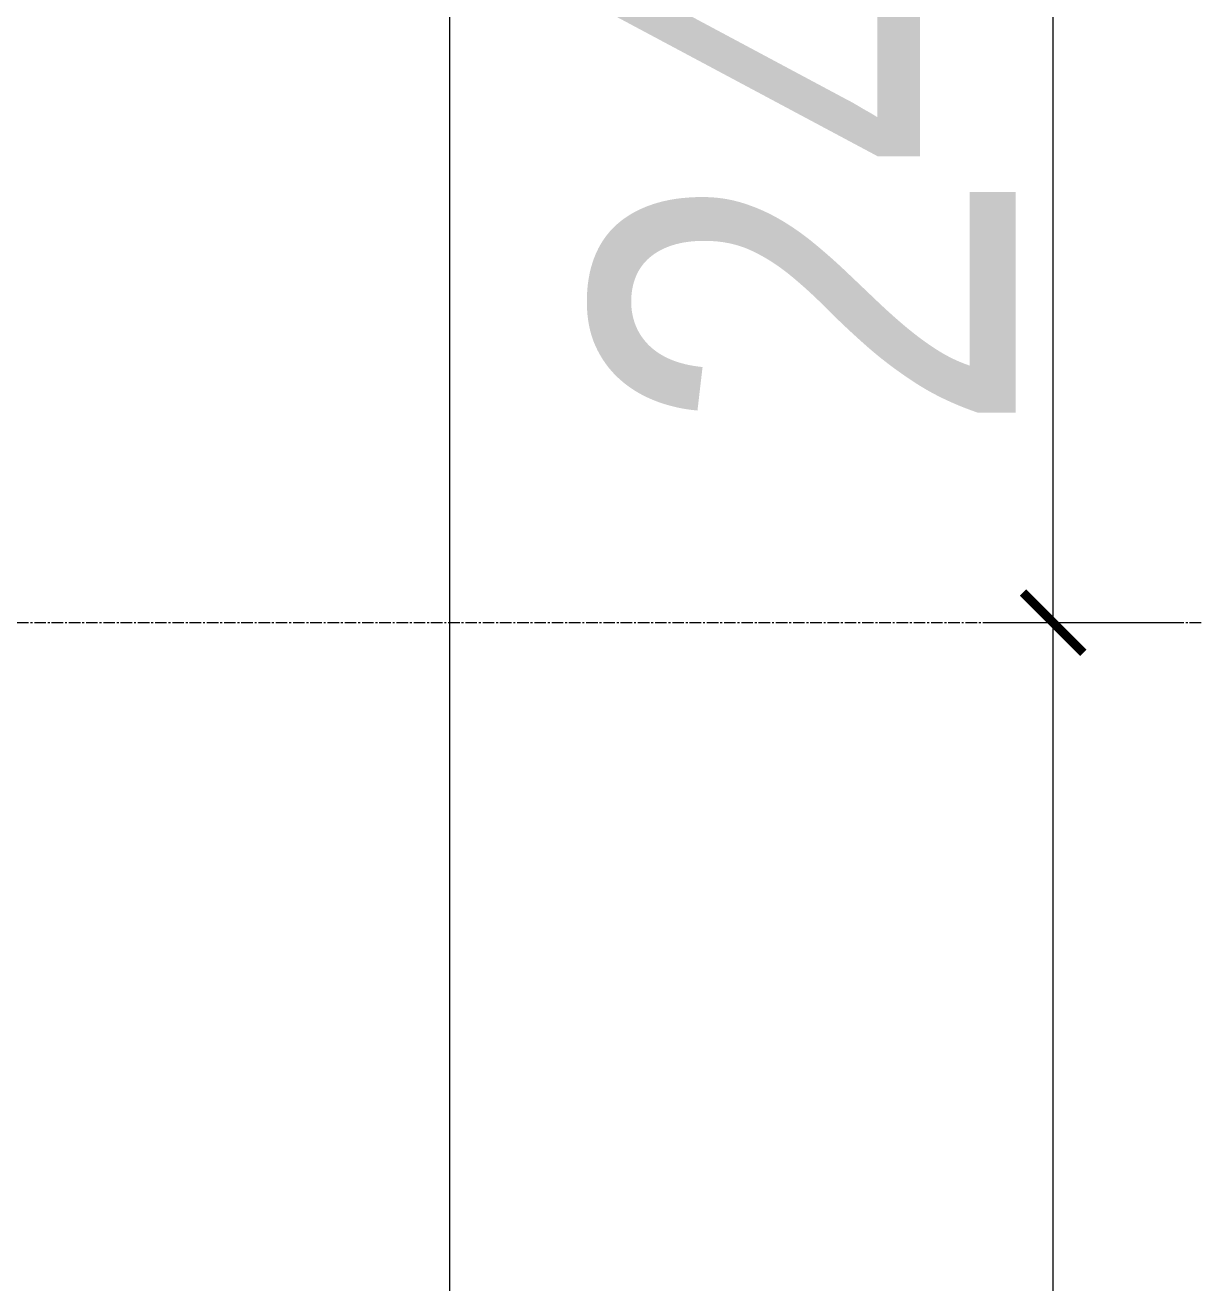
# Model space of a CAD drawing. Header units: millimetres. Extents: x -231292 to 573618, y -153144 to 564035.
# Drawn here: x 5134 to 7072, y 224172 to 226257 of the extents above; entities that cross this region are included whole.
import ezdxf

# ---------------------------------------------------------------- set-up
doc = ezdxf.new("R2010")
doc.units = ezdxf.units.MM
doc.linetypes.add('CENTER2', pattern=[28.575, 19.05, -3.175, 3.175, -3.175])
doc.layers.get('0').update_dxf_attribs({"color": 250})
doc.layers.get('Defpoints').update_dxf_attribs({"color": 250})
doc.layers.add('РД_Оси_100', color=250, linetype='Continuous', lineweight=0)
doc.layers.add('РД_Оси_размер', color=250, linetype='Continuous', lineweight=0)
doc.styles.add('style1', font='ARIALN.TTF')
doc.dimstyles.new('Dim100_ареал', dxfattribs={"dimscale": 100, "dimtxt": 2.5, "dimasz": 1, "dimexe": 1, "dimexo": 1, "dimgap": 0.5, "dimtad": 1, "dimzin": 12, "dimdsep": 46, "dimtxsty": 'style1', "dimblk": 'ARCHTICK', "dimcen": 1, "dimdle": 1, "dimclrd": 256, "dimclre": 256, "dimaunit": 1, "dimadec": 0, "dimazin": 3, "dimtfac": 1, "dimtmove": 1, "dimatfit": 3, "dimldrblk": 'OPEN30', "dimfxl": 2, "dimfxlon": 1, "dimtolj": 1, "dimtzin": 0, "dimlwd": 9, "dimlwe": 9, "dimarcsym": 0})

# ---------------------------------------------------------------- blocks, each defined once
blk = doc.blocks.new('_ArchTick')
at = {"color": 0, "linetype": 'ByBlock', "const_width": 0.15}
blk.add_lwpolyline([(-0.5, -0.5), (0.5, 0.5)], dxfattribs=at)
blk = doc.blocks.new('*D180')
at = {"layer": 'Defpoints', "color": 0, "transparency": 16777216}
for p in [(1193587.3, 174613.2), (1194587.3, 174613.2), (1194587.3, 167713.2)]:
    blk.add_point(p, dxfattribs=at)
at = {"layer": 'РД_Оси_размер', "lineweight": 9, "transparency": 16777216}
for p, q in [((1193587.3, 167613.2), (1193587.3, 174713.2)), ((1193787.3, 174613.2), (1193487.3, 174613.2)), ((1193787.3, 167713.2), (1193487.3, 167713.2))]:
    blk.add_line(p, q, dxfattribs=at)
at = {"layer": 'РД_Оси_размер', "lineweight": 9, "transparency": 16777216, "xscale": 100, "yscale": 100, "zscale": 100}
for p, rotation in [((1193587.3, 174613.2), 90), ((1193587.3, 167713.2), 270)]:
    blk.add_blockref('_ArchTick', p, dxfattribs=dict(at, rotation=rotation))
at = {"layer": 'РД_Оси_размер', "color": 0, "transparency": 16777216, "insert": (1193179.9, 171163.2), "char_height": 700, "attachment_point": 5, "rotation": 90, "style": 'style1'}
blk.add_mtext('\\A1;6900', dxfattribs=at)
blk = doc.blocks.new('_Open30')
at = {"color": 0, "linetype": 'ByBlock', "lineweight": -2}
for p, q in [((-1, 0.268), (0, 0)), ((0, 0), (-1, -0.268)), ((0, 0), (-1, 0))]:
    blk.add_line(p, q, dxfattribs=at)
blk = doc.blocks.new('*D181')
at = {"layer": 'Defpoints', "color": 0, "transparency": 16777216}
for p in [(1193587.3, 177013.2), (1194587.3, 177013.2), (1194587.3, 174613.2)]:
    blk.add_point(p, dxfattribs=at)
at = {"layer": 'РД_Оси_размер', "lineweight": 9, "transparency": 16777216}
for p, q in [((1193587.3, 174513.2), (1193587.3, 177113.2)), ((1193787.3, 177013.2), (1193487.3, 177013.2)), ((1193787.3, 174613.2), (1193487.3, 174613.2))]:
    blk.add_line(p, q, dxfattribs=at)
at = {"layer": 'РД_Оси_размер', "lineweight": 9, "transparency": 16777216, "xscale": 100, "yscale": 100, "zscale": 100}
for p, rotation in [((1193587.3, 177013.2), 90), ((1193587.3, 174613.2), 270)]:
    blk.add_blockref('_ArchTick', p, dxfattribs=dict(at, rotation=rotation))
at = {"layer": 'РД_Оси_размер', "color": 0, "transparency": 16777216, "insert": (1193179.9, 175813.2), "char_height": 700, "attachment_point": 5, "rotation": 90, "style": 'style1'}
blk.add_mtext('\\A1;2400', dxfattribs=at)
blk = doc.blocks.new('*D200')
at = {"layer": 'Defpoints', "color": 0, "transparency": 16777216}
for p in [(1192587.3, 186313.2), (1194587.3, 186313.2), (1194587.3, 135913.2)]:
    blk.add_point(p, dxfattribs=at)
at = {"layer": 'РД_Оси_размер', "lineweight": 9, "transparency": 16777216}
for p, q in [((1192587.3, 135813.2), (1192587.3, 186413.2)), ((1192787.3, 186313.2), (1192487.3, 186313.2)), ((1192787.3, 135913.2), (1192487.3, 135913.2))]:
    blk.add_line(p, q, dxfattribs=at)
at = {"layer": 'РД_Оси_размер', "lineweight": 9, "transparency": 16777216, "xscale": 100, "yscale": 100, "zscale": 100}
for p, rotation in [((1192587.3, 186313.2), 90), ((1192587.3, 135913.2), 270)]:
    blk.add_blockref('_ArchTick', p, dxfattribs=dict(at, rotation=rotation))
at = {"layer": 'РД_Оси_размер', "color": 0, "transparency": 16777216, "insert": (1192179.9, 161113.2), "char_height": 700, "attachment_point": 5, "rotation": 90, "style": 'style1'}
blk.add_mtext('\\A1;50400', dxfattribs=at)
blk = doc.blocks.new('оси_рен')
at = {"layer": 'РД_Оси_100', "color": 251, "linetype": 'CENTER2', "true_color": 0x636466}
blk.add_line((1225207.916, 174613.25), (1189697.958, 174613.25), dxfattribs=at)
at = {"layer": 'РД_Оси_размер', "color": 251, "true_color": 0x636466}
for base, p1, p2, picture, middle in [((1192587.313, 186313.25), (1194587.313, 135913.25), (1194587.313, 186313.25), '*D200', (1192179.912, 161113.25)), ((1193587.313, 177013.25), (1194587.313, 174613.25), (1194587.313, 177013.25), '*D181', (1193179.912, 175813.25)), ((1193587.313, 174613.25), (1194587.313, 167713.25), (1194587.313, 174613.25), '*D180', (1193179.912, 171163.25))]:
    dim = blk.add_linear_dim(base=base, p1=p1, p2=p2, angle=90, dimstyle='Dim100_ареал', override={"dimtxt": 7}, dxfattribs=at)
    dim.commit()
    dim.dimension.update_dxf_attribs({"geometry": picture, "text_midpoint": middle})

msp = doc.modelspace()

# ---------------------------------------------------------------- block references
at = {"rotation": 359.999868838025}
msp.add_blockref('оси_рен', (-1186750.035, 50655.808), dxfattribs=at)

doc.saveas('drawing.dxf')
